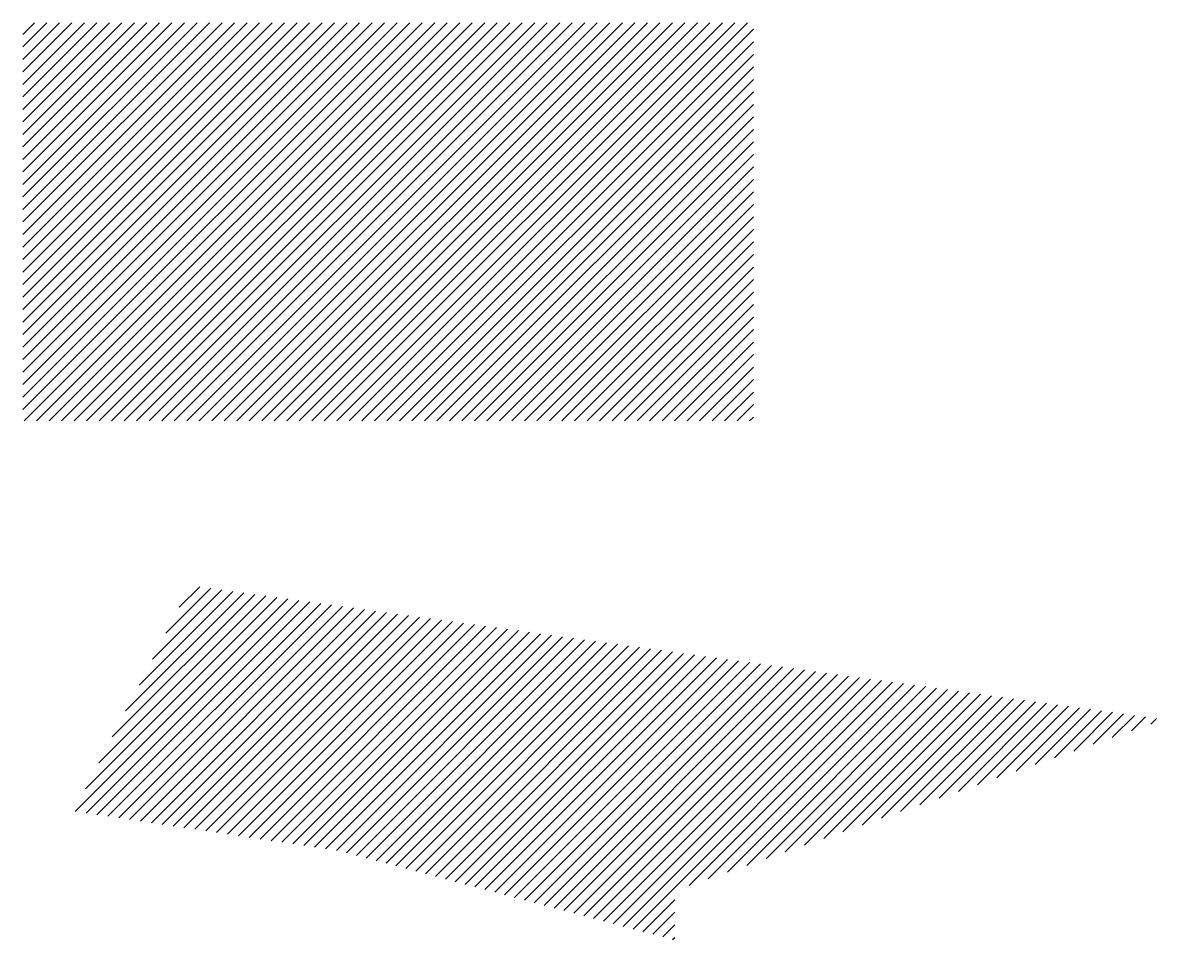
# Model space of a CAD drawing. Header units: inches. Extents: x 23.9 to 40, y 6.9 to 19.8.
import ezdxf

# ---------------------------------------------------------------- set-up
doc = ezdxf.new("R2010")
doc.units = ezdxf.units.IN
doc.header["$MEASUREMENT"] = 0
doc.layers.get('0').update_dxf_attribs({"color": 90})

msp = doc.modelspace()

# ---------------------------------------------------------------- hatches: boundary and pattern name
h = msp.add_hatch()
h.set_pattern_fill('ANSI31', color=1)
h.set_pattern_definition([(45, (12.72334, 0), (-0.08838835, 0.08838835), [])])
h.paths.add_polyline_path([(34.242, 19.843), (23.918, 19.843), (23.918, 14.217), (34.242, 14.217)])
h = msp.add_hatch()
h.set_pattern_fill('ANSI31', color=256)
h.set_pattern_definition([(45, (12.12705, -4.53818), (-0.08838835, 0.08838835), [])])
h.paths.add_polyline_path([(26.287, 11.891), (24.637, 8.702), (28.393, 8.141), (33.131, 6.88), (33.131, 7.581), (40.046, 9.999)])

doc.saveas('drawing.dxf')
